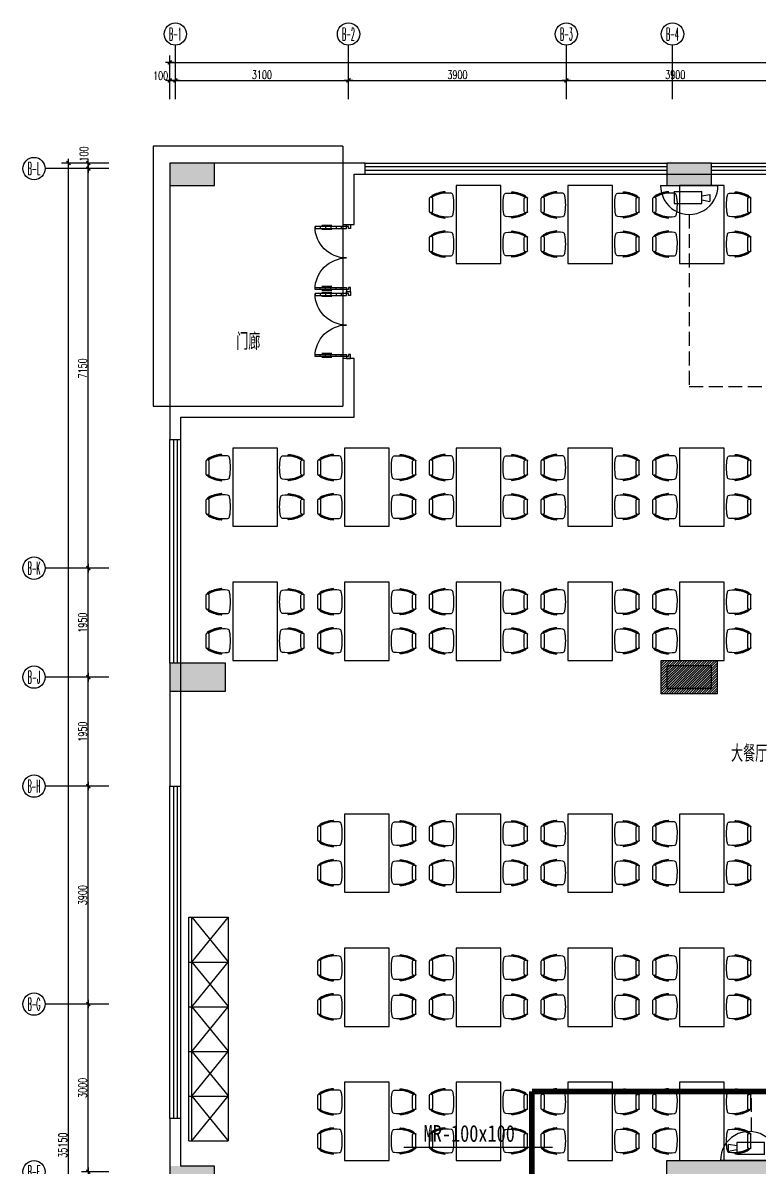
# Model space of a CAD drawing. Extents: x -41969 to 449372, y 65390 to 759577.
# Drawn here: x 63662 to 76826, y 720192 to 740650 of the extents above; entities that cross this region are included whole.
import ezdxf
from ezdxf.enums import TextEntityAlignment as Align

# ---------------------------------------------------------------- set-up
doc = ezdxf.new("R2010")
doc.units = 0
doc.header["$LTSCALE"] = 1000
doc.header["$MEASUREMENT"] = 0
doc.linetypes.add('DASH', pattern=[0.35, 0.25, -0.1])
for name, color, linetype in [('0-桥架', 120, 'Continuous'), ('0-电气文字', 6, 'Continuous'), ('02', 3, 'Continuous'), ('AXIS_TEXT', 7, 'Continuous'), ('IN-door', 2, 'Continuous'), ('IN-furn', 8, 'Continuous'), ('jg新结构柱', 9, 'Continuous'), ('WALL', 7, 'Continuous'), ('WINDOW', 2, 'Continuous'), ('WINDOW_TEXT', 7, 'Continuous'), ('WIRE-照明', 120, 'Continuous'), ('安保设备SA', 241, 'Continuous'), ('室外建筑', 8, 'Continuous'), ('标注', 1, 'Continuous'), ('设备', 2, 'Continuous')]:
    doc.layers.add(name, color=color, linetype=linetype)
doc.styles.add('-宋体', font='', dxfattribs={"width": 1.3})
doc.styles.add('_TCH_AXIS', font='COMPLEX', dxfattribs={"bigfont": 'GBCBIG'})
doc.styles.add('COMPLEX', font='complex_.ttf')
doc.styles.add('DIM_FONT', font='SIMPLEX', dxfattribs={"width": 0.7, "bigfont": 'GBCBIG'})
doc.styles.add('SIMPLEX', font='SIMPLEX.SHX')
doc.styles.get("Standard").update_dxf_attribs({"font": 'gbenor.shx', "bigfont": 'gbcbig.shx'})
doc.styles.get('-宋体').set_extended_font_data('NSimSun')
doc.dimstyles.new('DIMN', dxfattribs={"dimtxt": 300, "dimasz": 1, "dimexe": 250, "dimexo": 0, "dimgap": 150, "dimtad": 1, "dimdec": 0, "dimzin": 0, "dimdsep": 46, "dimtxsty": 'DIM_FONT', "dimblk": '_DIMX', "dimcen": 0.09, "dimclrd": 1, "dimclrt": 7, "dimadec": 0, "dimazin": 0, "dimtfac": 1, "dimtdec": 0, "dimtix": 1, "dimtmove": 2, "dimatfit": 3, "dimldrblk": '_DIMX', "dimfxl": 0, "dimtolj": 1, "dimtzin": 0, "dimarcsym": 0})

# ---------------------------------------------------------------- blocks, each defined once
blk = doc.blocks.new('A$C6BBD7E68')
at = {"color": 8}
for p, q in [((300, 507, 0), (300, 493, 0)), ((313, 512, 0), (313, 494, 0)), ((0, 396, 0), (0, 126, 0)), ((50, 404, 0), (23, 413, 0)), ((51, 405, 0), (51, 404, 0)), ((51, 405, 0), (51, 404, 0)), ((63, 387, 0), (63, 134, 0)), ((50, 117, 0), (23, 108, 0)), ((51, 117, 0), (51, 116, 0)), ((300, 27, 0), (300, 14, 0)), ((313, 26, 0), (313, 9, 0))]:
    blk.add_line(p, q, dxfattribs=at)
at = {"color": 8, "extrusion": (0, 0, -1)}
for centre, major_axis, start_param, end_param in [((355, -121, 0), (-644, 1), 1.069778, 1.488887), ((355, -121, 0), (630, 8), 4.225135, 4.636503), ((355, -121, 0), (617, 1), 4.214421, 4.83256), ((304, 512, 0), (6.36, 6.36), -0.865578, 0.785398), ((423, 447, 0), (-45, 0.2), 1.685047, 3.136993), ((18, 396, 0), (-12.7, 12.7), 5.497787, 7.378639), ((69, 405, 0), (-31.8, 31.8), 5.677885, 6.569295), ((69, 405, 0), (22.3, 22.3), 4.050841, 4.998498), ((45, 387, 0), (12.7, 12.7), -0.475343, 0.785398), ((69, 405, 0), (12.7, 12.7), 3.926991, 4.998498), ((-522, 260, 0), (1008, 1), -0.185513, 0.186583), ((18, 126, 0), (-12.7, 12.7), 3.632868, 5.497787), ((68, 116, 0), (-31.8, 31.8), 4.427088, 5.328563), ((68, 116, 0), (22.3, 22.3), 2.856292, 3.811784), ((355, 641, 0), (644, 8), 1.663707, 2.083625), ((45, 134, 0), (12.7, 12.7), 0.785398, 2.062072), ((69, 116, 0), (-12.7, 12.7), 4.42628, 5.497787), ((355, 641, 0), (-630, 4), -1.48909, -1.076914), ((355, 641, 0), (-617, 1), 4.592219, 5.210358), ((304, 9, 0), (-6.36, 6.36), 2.356194, 4.00717), ((423, 74, 0), (45, 0.2), 0.0046, 1.456546)]:
    blk.add_ellipse(centre, major_axis=major_axis, ratio=1, start_param=start_param, end_param=end_param, dxfattribs=at)
blk = doc.blocks.new('A$C0F0A5708')
at = {"layer": 'IN-furn'}
blk.add_lwpolyline([(0, 477), (1400, 477), (1400, 1277), (0, 1277)], close=True, dxfattribs=at)
at = {"layer": '02', "color": 1, "ltscale": 10, "yscale": 0.8999999999068677, "zscale": 0.8999999999068677, "rotation": 90}
for p, xscale in [((584, 1754, 0), -0.8999999999068677), ((1284, 1754, 0), -0.8999999999068677), ((584, 0, 0), 0.8999999999068677), ((1284, 0, 0), 0.8999999999068677)]:
    blk.add_blockref('A$C6BBD7E68', p, dxfattribs=dict(at, xscale=xscale))
blk = doc.blocks.new('A$C4E8F6D1E')
at = {"layer": '设备', "color": 8}
for p, q in [((0, 700), (800, 700)), ((0, 700), (0, 0)), ((0, 650), (800, 650)), ((0, 650), (797, 0)), ((800, 650), (3, 0)), ((800, 700), (800, 0)), ((800, 0), (0, 0))]:
    blk.add_line(p, q, dxfattribs=at)
blk = doc.blocks.new('asdsdggf54554')
at = {"layer": 'jg新结构柱'}
h = blk.add_hatch(color=256, dxfattribs=at)
h.paths.add_polyline_path([(-88250, -2243116), (-88771, -2243116), (-88771, -2243366), (-88250, -2243366)])
h.paths.add_polyline_path([(-77521, -2218066), (-77521, -2217666), (-78321, -2217666), (-78321, -2218066)])
h.paths.add_polyline_path([(-86921, -2218066), (-86921, -2217666), (-87721, -2217666), (-87721, -2218066)])
h.paths.add_polyline_path([(-86971, -2243366), (-87550, -2243366), (-87550, -2243116), (-87221, -2243116), (-87221, -2240916), (-86971, -2240916)])
h.paths.add_polyline_path([(-86921, -2235516), (-89271, -2235516), (-89271, -2235816), (-87221, -2235816), (-87221, -2237016), (-86921, -2237016)])
h.paths.add_polyline_path([(-85221, -2240666), (-85221, -2240016), (-84971, -2240016), (-84971, -2240416), (-83121, -2240416), (-83121, -2240666)])
h.paths.add_polyline_path([(-77521, -2240666), (-77521, -2240016), (-77771, -2240016), (-77771, -2240416), (-79171, -2240416), (-79171, -2240666)])
h.paths.add_polyline_path([(-77521, -2224816), (-77521, -2225466), (-77821, -2225466), (-77821, -2225116), (-79171, -2225116), (-79171, -2224816)])
h.paths.add_polyline_path([(-85321, -2224816), (-85321, -2225516), (-85021, -2225516), (-85021, -2225116), (-83571, -2225116), (-83571, -2224816)])
h.paths.add_polyline_path([(-83571, -2232566), (-83571, -2232866), (-84921, -2232866), (-84921, -2233416), (-85221, -2233416), (-85221, -2232016), (-84921, -2232016), (-84921, -2232566)])
h.paths.add_polyline_path([(-79171, -2232566), (-79171, -2232866), (-77821, -2232866), (-77821, -2233416), (-77521, -2233416), (-77521, -2232016), (-77821, -2232016), (-77821, -2232566)])
h.paths.add_polyline_path([(-76121, -2243116), (-76721, -2243116), (-76721, -2243366), (-76371, -2243366), (-76371, -2244766), (-76121, -2244766)])
h.paths.add_polyline_path([(-79221, -2244766), (-79421, -2244766), (-79421, -2243366), (-79821, -2243366), (-79821, -2243116), (-78821, -2243116), (-78821, -2243366), (-79221, -2243366)])
h.paths.add_polyline_path([(-76371, -2252166), (-76121, -2252166), (-76121, -2251916), (-76121, -2250466), (-76371, -2250466)])
h.paths.add_polyline_path([(-83096, -2245116), (-83346, -2245116), (-83346, -2245366), (-83346, -2247366), (-83096, -2247366)])
h.paths.add_polyline_path([(-79221, -2251166), (-79421, -2251166), (-79421, -2252566), (-79821, -2252566), (-79821, -2252816), (-78821, -2252816), (-78821, -2252566), (-79221, -2252566)])
h.paths.add_polyline_path([(-83121, -2251166), (-83321, -2251166), (-83321, -2252516), (-83721, -2252516), (-83721, -2252816), (-82721, -2252816), (-82721, -2252516), (-83121, -2252516)])
h.paths.add_polyline_path([(-95021, -2243416), (-95021, -2242116), (-94721, -2242116), (-94721, -2243116), (-93371, -2243116), (-93371, -2243416)])
h.paths.add_polyline_path([(-97021, -2235516), (-94821, -2235516), (-94821, -2235816), (-96721, -2235816), (-96721, -2237266), (-97021, -2237266)])
h.paths.add_polyline_path([(-96771, -2243365), (-97421, -2243365), (-97421, -2243115), (-97021, -2243115), (-97021, -2241665), (-96771, -2241665)])
h.paths.add_polyline_path([(-91171, -2247015), (-90871, -2247015), (-90871, -2245415), (-90521, -2245415), (-90521, -2245115), (-91521, -2245115), (-91521, -2245415), (-91171, -2245415)])
h.paths.add_polyline_path([(-90871, -2251166), (-91171, -2251166), (-91171, -2252516), (-91721, -2252516), (-91721, -2252816), (-90321, -2252816), (-90321, -2252516), (-90871, -2252516)])
h.paths.add_polyline_path([(-98946, -2245116), (-98696, -2245116), (-98696, -2245366), (-98696, -2247366), (-98946, -2247366)])
h.paths.add_polyline_path([(-105671, -2252166), (-105921, -2252166), (-105921, -2251916), (-105921, -2250466), (-105671, -2250466)])
h.paths.add_polyline_path([(-98721, -2251166), (-98921, -2251166), (-98921, -2252516), (-99321, -2252516), (-99321, -2252816), (-98321, -2252816), (-98321, -2252516), (-98721, -2252516)])
h.paths.add_polyline_path([(-102621, -2251166), (-102821, -2251166), (-102821, -2252566), (-103221, -2252566), (-103221, -2252816), (-102221, -2252816), (-102221, -2252566), (-102621, -2252566)])
h.paths.add_polyline_path([(-105921, -2243116), (-105321, -2243116), (-105321, -2243366), (-105671, -2243366), (-105671, -2244766), (-105921, -2244766)])
h.paths.add_polyline_path([(-102821, -2244765), (-102621, -2244765), (-102621, -2243365), (-102221, -2243365), (-102221, -2243115), (-103221, -2243115), (-103221, -2243365), (-102821, -2243365)])
h.paths.add_polyline_path([(-105121, -2236016), (-105121, -2235616), (-105921, -2235616), (-105921, -2236016)])
h.paths.add_polyline_path([(-96221, -2218066), (-96221, -2217666), (-97021, -2217666), (-97021, -2218066)])
h.paths.add_polyline_path([(-105121, -2218066), (-105121, -2217666), (-105921, -2217666), (-105921, -2218066)])
h = blk.add_hatch(color=256, dxfattribs=at)
h.paths.add_polyline_path([(-104921, -2226616), (-105921, -2226616), (-105921, -2227116), (-104921, -2227116)])
h.paths.add_polyline_path([(-96221, -2226666), (-97021, -2226666), (-97021, -2227066), (-96221, -2227066)])
h.paths.add_polyline_path([(-86921, -2226616), (-87921, -2226616), (-87921, -2227116), (-86921, -2227116)])
for points in [[(-105121, -2218066), (-105121, -2217666), (-105921, -2217666), (-105921, -2218066)], [(-96221, -2218066), (-96221, -2217666), (-97021, -2217666), (-97021, -2218066)], [(-104921, -2227116), (-104921, -2226616), (-105921, -2226616), (-105921, -2227116)], [(-96221, -2227066), (-96221, -2226666), (-97021, -2226666), (-97021, -2227066)], [(-97021, -2235516), (-94821, -2235516), (-94821, -2235816), (-96721, -2235816), (-96721, -2237266), (-97021, -2237266)]]:
    blk.add_lwpolyline(points, close=True, dxfattribs=at)
blk = doc.blocks.new('_AXISO')
blk.add_circle((0, 0), 0.5)
at = {"layer": 'AXIS_TEXT', "style": 'COMPLEX', "width": 1.041667}
blk.add_attdef('A', text='', height=0.56, dxfattribs=at).set_placement((-0.25, -0.28), (0.25, -0.28), align=Align.FIT)
blk = doc.blocks.new('_DIMX')
blk.add_line((-150, 0), (150, 0))
at = {"const_width": 50}
blk.add_lwpolyline([(-70, -70), (70, 70)], dxfattribs=at)
blk = doc.blocks.new('*D64')
at = {"layer": 'Defpoints', "color": 0}
for p in [(86179, -2131215), (86079, -2131549), (86179, -2131549)]:
    blk.add_point(p, dxfattribs=at)
at = {"layer": '标注', "color": 0, "lineweight": -2}
for p, q in [((86079, -2131549), (86079, -2131090)), ((86179, -2131549), (86179, -2131090))]:
    blk.add_line(p, q, dxfattribs=at)
at = {"layer": '标注', "color": 1, "lineweight": -2}
blk.add_line((86080, -2131215), (86179, -2131215), dxfattribs=at)
at = {"layer": '标注', "color": 1, "lineweight": -2, "xscale": 0.5, "yscale": 0.5, "zscale": 0.5, "rotation": 180}
blk.add_blockref('_DIMX', (86079, -2131215), dxfattribs=at)
at = {"layer": '标注', "color": 1, "lineweight": -2, "xscale": 0.5, "yscale": 0.5, "zscale": 0.5}
blk.add_blockref('_DIMX', (86179, -2131215), dxfattribs=at)
at = {"layer": '标注', "color": 7, "insert": (85915, -2131132), "char_height": 150, "attachment_point": 5, "style": 'DIM_FONT'}
blk.add_mtext('\\A1;100', dxfattribs=at)
blk = doc.blocks.new('*D65')
at = {"layer": 'Defpoints', "color": 0}
for p in [(89279, -2131215), (86179, -2131549), (89279, -2131549)]:
    blk.add_point(p, dxfattribs=at)
at = {"layer": '标注', "color": 0, "lineweight": -2}
for p, q in [((86179, -2131549), (86179, -2131090)), ((89279, -2131549), (89279, -2131090))]:
    blk.add_line(p, q, dxfattribs=at)
at = {"layer": '标注', "color": 1, "lineweight": -2}
blk.add_line((86180, -2131215), (89279, -2131215), dxfattribs=at)
at = {"layer": '标注', "color": 1, "lineweight": -2, "xscale": 0.5, "yscale": 0.5, "zscale": 0.5, "rotation": 180}
blk.add_blockref('_DIMX', (86179, -2131215), dxfattribs=at)
at = {"layer": '标注', "color": 1, "lineweight": -2, "xscale": 0.5, "yscale": 0.5, "zscale": 0.5}
blk.add_blockref('_DIMX', (89279, -2131215), dxfattribs=at)
at = {"layer": '标注', "color": 7, "insert": (87729, -2131115), "char_height": 150, "attachment_point": 5, "style": 'DIM_FONT'}
blk.add_mtext('\\A1;3100', dxfattribs=at)
blk = doc.blocks.new('*D66')
at = {"layer": 'Defpoints', "color": 0}
for p in [(93179, -2131215), (89279, -2131549), (93179, -2131549)]:
    blk.add_point(p, dxfattribs=at)
at = {"layer": '标注', "color": 0, "lineweight": -2}
for p, q in [((89279, -2131549), (89279, -2131090)), ((93179, -2131549), (93179, -2131090))]:
    blk.add_line(p, q, dxfattribs=at)
at = {"layer": '标注', "color": 1, "lineweight": -2}
blk.add_line((89280, -2131215), (93179, -2131215), dxfattribs=at)
at = {"layer": '标注', "color": 1, "lineweight": -2, "xscale": 0.5, "yscale": 0.5, "zscale": 0.5, "rotation": 180}
blk.add_blockref('_DIMX', (89279, -2131215), dxfattribs=at)
at = {"layer": '标注', "color": 1, "lineweight": -2, "xscale": 0.5, "yscale": 0.5, "zscale": 0.5}
blk.add_blockref('_DIMX', (93179, -2131215), dxfattribs=at)
at = {"layer": '标注', "color": 7, "insert": (91229, -2131115), "char_height": 150, "attachment_point": 5, "style": 'DIM_FONT'}
blk.add_mtext('\\A1;3900', dxfattribs=at)
blk = doc.blocks.new('*D67')
at = {"layer": 'Defpoints', "color": 0}
for p in [(97079, -2131215), (93179, -2131549), (97079, -2131549)]:
    blk.add_point(p, dxfattribs=at)
at = {"layer": '标注', "color": 0, "lineweight": -2}
for p, q in [((93179, -2131549), (93179, -2131090)), ((97079, -2131549), (97079, -2131090))]:
    blk.add_line(p, q, dxfattribs=at)
at = {"layer": '标注', "color": 1, "lineweight": -2}
blk.add_line((93180, -2131215), (97079, -2131215), dxfattribs=at)
at = {"layer": '标注', "color": 1, "lineweight": -2, "xscale": 0.5, "yscale": 0.5, "zscale": 0.5, "rotation": 180}
blk.add_blockref('_DIMX', (93179, -2131215), dxfattribs=at)
at = {"layer": '标注', "color": 1, "lineweight": -2, "xscale": 0.5, "yscale": 0.5, "zscale": 0.5}
blk.add_blockref('_DIMX', (97079, -2131215), dxfattribs=at)
at = {"layer": '标注', "color": 7, "insert": (95129, -2131115), "char_height": 150, "attachment_point": 5, "style": 'DIM_FONT'}
blk.add_mtext('\\A1;3900', dxfattribs=at)
blk = doc.blocks.new('*D74')
at = {"layer": 'Defpoints', "color": 0}
for p in [(114479, -2130894), (86079, -2131549), (114479, -2131549)]:
    blk.add_point(p, dxfattribs=at)
at = {"layer": '标注', "color": 0, "lineweight": -2}
for p, q in [((86079, -2131549), (86079, -2130769)), ((114479, -2131549), (114479, -2130769))]:
    blk.add_line(p, q, dxfattribs=at)
at = {"layer": '标注', "color": 1, "lineweight": -2}
blk.add_line((86080, -2130894), (114479, -2130894), dxfattribs=at)
at = {"layer": '标注', "color": 1, "lineweight": -2, "xscale": 0.5, "yscale": 0.5, "zscale": 0.5, "rotation": 180}
blk.add_blockref('_DIMX', (86079, -2130894), dxfattribs=at)
at = {"layer": '标注', "color": 1, "lineweight": -2, "xscale": 0.5, "yscale": 0.5, "zscale": 0.5}
blk.add_blockref('_DIMX', (114479, -2130894), dxfattribs=at)
at = {"layer": '标注', "color": 7, "insert": (100279, -2130794), "char_height": 150, "attachment_point": 5, "style": 'DIM_FONT'}
blk.add_mtext('\\A1;28400', dxfattribs=at)
blk = doc.blocks.new('*D79')
at = {"layer": 'Defpoints', "color": 0}
for p in [(84621, -2147744), (84989, -2147744), (84989, -2150744)]:
    blk.add_point(p, dxfattribs=at)
at = {"layer": '标注', "color": 0, "lineweight": -2}
for p, q in [((84989, -2147744), (84496, -2147744)), ((84989, -2150744), (84496, -2150744))]:
    blk.add_line(p, q, dxfattribs=at)
at = {"layer": '标注', "color": 1, "lineweight": -2}
blk.add_line((84621, -2150743), (84621, -2147744), dxfattribs=at)
at = {"layer": '标注', "color": 1, "lineweight": -2, "xscale": 0.5, "yscale": 0.5, "zscale": 0.5}
for p, rotation in [((84621, -2147744), 90), ((84621, -2150744), 270)]:
    blk.add_blockref('_DIMX', p, dxfattribs=dict(at, rotation=rotation))
at = {"layer": '标注', "color": 7, "insert": (84521, -2149244), "char_height": 150, "attachment_point": 5, "rotation": 90, "style": 'DIM_FONT'}
blk.add_mtext('\\A1;3000', dxfattribs=at)
blk = doc.blocks.new('*D80')
at = {"layer": 'Defpoints', "color": 0}
for p in [(84621, -2143844), (84989, -2143844), (84989, -2147744)]:
    blk.add_point(p, dxfattribs=at)
at = {"layer": '标注', "color": 0, "lineweight": -2}
for p, q in [((84989, -2143844), (84496, -2143844)), ((84989, -2147744), (84496, -2147744))]:
    blk.add_line(p, q, dxfattribs=at)
at = {"layer": '标注', "color": 1, "lineweight": -2}
blk.add_line((84621, -2147743), (84621, -2143844), dxfattribs=at)
at = {"layer": '标注', "color": 1, "lineweight": -2, "xscale": 0.5, "yscale": 0.5, "zscale": 0.5}
for p, rotation in [((84621, -2143844), 90), ((84621, -2147744), 270)]:
    blk.add_blockref('_DIMX', p, dxfattribs=dict(at, rotation=rotation))
at = {"layer": '标注', "color": 7, "insert": (84521, -2145794), "char_height": 150, "attachment_point": 5, "rotation": 90, "style": 'DIM_FONT'}
blk.add_mtext('\\A1;3900', dxfattribs=at)
blk = doc.blocks.new('*D81')
at = {"layer": 'Defpoints', "color": 0}
for p in [(84621, -2141894), (84989, -2141894), (84989, -2143844)]:
    blk.add_point(p, dxfattribs=at)
at = {"layer": '标注', "color": 0, "lineweight": -2}
for p, q in [((84989, -2141894), (84496, -2141894)), ((84989, -2143844), (84496, -2143844))]:
    blk.add_line(p, q, dxfattribs=at)
at = {"layer": '标注', "color": 1, "lineweight": -2}
blk.add_line((84621, -2143843), (84621, -2141894), dxfattribs=at)
at = {"layer": '标注', "color": 1, "lineweight": -2, "xscale": 0.5, "yscale": 0.5, "zscale": 0.5}
for p, rotation in [((84621, -2141894), 90), ((84621, -2143844), 270)]:
    blk.add_blockref('_DIMX', p, dxfattribs=dict(at, rotation=rotation))
at = {"layer": '标注', "color": 7, "insert": (84521, -2142869), "char_height": 150, "attachment_point": 5, "rotation": 90, "style": 'DIM_FONT'}
blk.add_mtext('\\A1;1950', dxfattribs=at)
blk = doc.blocks.new('*D82')
at = {"layer": 'Defpoints', "color": 0}
for p in [(84621, -2139944), (84989, -2139944), (84989, -2141894)]:
    blk.add_point(p, dxfattribs=at)
at = {"layer": '标注', "color": 0, "lineweight": -2}
for p, q in [((84989, -2139944), (84496, -2139944)), ((84989, -2141894), (84496, -2141894))]:
    blk.add_line(p, q, dxfattribs=at)
at = {"layer": '标注', "color": 1, "lineweight": -2}
blk.add_line((84621, -2141893), (84621, -2139944), dxfattribs=at)
at = {"layer": '标注', "color": 1, "lineweight": -2, "xscale": 0.5, "yscale": 0.5, "zscale": 0.5}
for p, rotation in [((84621, -2139944), 90), ((84621, -2141894), 270)]:
    blk.add_blockref('_DIMX', p, dxfattribs=dict(at, rotation=rotation))
at = {"layer": '标注', "color": 7, "insert": (84521, -2140919), "char_height": 150, "attachment_point": 5, "rotation": 90, "style": 'DIM_FONT'}
blk.add_mtext('\\A1;1950', dxfattribs=at)
blk = doc.blocks.new('*D83')
at = {"layer": 'Defpoints', "color": 0}
for p in [(84621, -2132794), (84989, -2132794), (84989, -2139944)]:
    blk.add_point(p, dxfattribs=at)
at = {"layer": '标注', "color": 0, "lineweight": -2}
for p, q in [((84989, -2132794), (84496, -2132794)), ((84989, -2139944), (84496, -2139944))]:
    blk.add_line(p, q, dxfattribs=at)
at = {"layer": '标注', "color": 1, "lineweight": -2}
blk.add_line((84621, -2139943), (84621, -2132794), dxfattribs=at)
at = {"layer": '标注', "color": 1, "lineweight": -2, "xscale": 0.5, "yscale": 0.5, "zscale": 0.5}
for p, rotation in [((84621, -2132794), 90), ((84621, -2139944), 270)]:
    blk.add_blockref('_DIMX', p, dxfattribs=dict(at, rotation=rotation))
at = {"layer": '标注', "color": 7, "insert": (84521, -2136369), "char_height": 150, "attachment_point": 5, "rotation": 90, "style": 'DIM_FONT'}
blk.add_mtext('\\A1;7150', dxfattribs=at)
blk = doc.blocks.new('*D84')
at = {"layer": 'Defpoints', "color": 0}
for p in [(84621, -2132694), (84989, -2132694), (84989, -2132794)]:
    blk.add_point(p, dxfattribs=at)
at = {"layer": '标注', "color": 0, "lineweight": -2}
for p, q in [((84989, -2132694), (84496, -2132694)), ((84989, -2132794), (84496, -2132794))]:
    blk.add_line(p, q, dxfattribs=at)
at = {"layer": '标注', "color": 1, "lineweight": -2}
blk.add_line((84621, -2132793), (84621, -2132694), dxfattribs=at)
at = {"layer": '标注', "color": 1, "lineweight": -2, "xscale": 0.5, "yscale": 0.5, "zscale": 0.5}
for p, rotation in [((84621, -2132694), 90), ((84621, -2132794), 270)]:
    blk.add_blockref('_DIMX', p, dxfattribs=dict(at, rotation=rotation))
at = {"layer": '标注', "color": 7, "insert": (84542, -2132532), "char_height": 150, "attachment_point": 5, "rotation": 90, "style": 'DIM_FONT'}
blk.add_mtext('\\A1;100', dxfattribs=at)
blk = doc.blocks.new('*D85')
at = {"layer": 'Defpoints', "color": 0}
for p in [(84265, -2132694), (84989, -2132694), (84989, -2167844)]:
    blk.add_point(p, dxfattribs=at)
at = {"layer": '标注', "color": 0, "lineweight": -2}
for p, q in [((84989, -2132694), (84140, -2132694)), ((84989, -2167844), (84140, -2167844))]:
    blk.add_line(p, q, dxfattribs=at)
at = {"layer": '标注', "color": 1, "lineweight": -2}
blk.add_line((84265, -2167843), (84265, -2132694), dxfattribs=at)
at = {"layer": '标注', "color": 1, "lineweight": -2, "xscale": 0.5, "yscale": 0.5, "zscale": 0.5}
for p, rotation in [((84265, -2132694), 90), ((84265, -2167844), 270)]:
    blk.add_blockref('_DIMX', p, dxfattribs=dict(at, rotation=rotation))
at = {"layer": '标注', "color": 7, "insert": (84165, -2150269), "char_height": 150, "attachment_point": 5, "rotation": 90, "style": 'DIM_FONT'}
blk.add_mtext('\\A1;35150', dxfattribs=at)
blk = doc.blocks.new('_wblk')
for p, q in [((-0.5, 0.5), (0.5, 0.5)), ((0.5, 0.1667), (-0.5, 0.1667)), ((0.5, -0.1667), (-0.5, -0.1667)), ((-0.5, -0.5), (0.5, -0.5))]:
    blk.add_line(p, q)
at = {"layer": 'WINDOW_TEXT', "style": 'SIMPLEX', "flags": 9}
blk.add_attdef('A', text='', height=1, dxfattribs=at).set_placement((0, 1.5), align=Align.MIDDLE)
blk = doc.blocks.new('_A21XRC')
for p, q in [((-0.47, -0.108334), (-0.44, -0.108334)), ((0.47, -0.108334), (0.44, -0.108334)), ((-0.485, -0.25), (-0.485, -0.4)), ((-0.47, -0.186667), (-0.44, -0.186667)), ((-0.47, -0.265), (-0.44, -0.265)), ((-0.425, -0.25), (-0.425, -0.4)), ((0.425, -0.25), (0.425, -0.4)), ((0.47, -0.186667), (0.44, -0.186667)), ((0.47, -0.265), (0.44, -0.265)), ((0.485, -0.25), (0.485, -0.4)), ((-0.47, -0.343333), (-0.44, -0.343333)), ((-0.47, -0.421666), (-0.44, -0.421666)), ((0.47, -0.343333), (0.44, -0.343333)), ((0.47, -0.421666), (0.44, -0.421666))]:
    blk.add_line(p, q)
for points in [[(-0.5, -0.03), (-0.5, 0.03), (-0.44, 0.03), (-0.44, 0), (-0.47, 0), (-0.47, -0.03)], [(0.5, -0.03), (0.5, 0.03), (0.44, 0.03), (0.44, 0), (0.47, 0), (0.47, -0.03)], [(-0.47, -0.03), (-0.47, -0.5), (-0.44, -0.5), (-0.44, -0.03)], [(0.47, -0.03), (0.47, -0.5), (0.44, -0.5), (0.44, -0.03)]]:
    blk.add_lwpolyline(points, close=True)
for centre, start, end in [((-0.47, -0.03), 270, 0), ((0.47, -0.03), 180, 270)]:
    blk.add_arc(centre, 0.47, start, end)
blk = doc.blocks.new('A$C59FF3FA0')
at = {"layer": '安保设备SA'}
for p, q in [((0, 724), (1426, 724)), ((334, 575), (334, 273)), ((334, 575), (1024, 575)), ((1024, 273), (1024, 575)), ((1024, 461), (1224, 500)), ((1024, 361), (1224, 322)), ((1224, 500), (1224, 322)), ((334, 273), (1024, 273))]:
    blk.add_line(p, q, dxfattribs=at)
blk.add_ellipse((713, 713), major_axis=(-713, 11), ratio=1, start_param=0.00047, end_param=3.17192, dxfattribs=at)
blk = doc.blocks.new('A$C1C350876')
at = {"layer": '标注', "color": 1}
for p, q in [((-13675.4, 25529.8), (-13675.4, 26492.7)), ((-10575.4, 25529.8), (-10575.4, 26492.7)), ((-6675.4, 25529.8), (-6675.4, 26492.7)), ((-4775.4, 25529.8), (-4775.4, 26492.7)), ((-14865.3, 24285), (-16005.3, 24285)), ((-14865.3, 17135), (-16005.3, 17135)), ((-14865.3, 15185), (-16005.3, 15185)), ((-14865.3, 13235), (-16005.3, 13235)), ((-14865.3, 9335), (-16005.3, 9335))]:
    blk.add_line(p, q, dxfattribs=at)
for centre in [(-16205.3, 24285), (-16205.3, 17135), (-16205.3, 15185), (-16205.3, 13235), (-16205.3, 9335), (-16205.3, 6335)]:
    blk.add_circle(centre, 200, dxfattribs=at)
ref = blk.add_blockref('_AXISO', (-13675.4, 26692.7), dxfattribs=dict(at, xscale=400, yscale=400, zscale=400))
ref.add_attrib('A', 'B-1', dxfattribs={"layer": 'AXIS_TEXT', "height": 226.27, "style": '_TCH_AXIS', "width": 0.368421}).set_placement((-13788.5, 26579.6), (-13562.2, 26579.6), align=Align.FIT)
ref = blk.add_blockref('_AXISO', (-10575.4, 26692.7), dxfattribs=dict(at, xscale=400, yscale=400, zscale=400))
ref.add_attrib('A', 'B-2', dxfattribs={"layer": 'AXIS_TEXT', "height": 226.27, "style": '_TCH_AXIS', "width": 0.33871}).set_placement((-10688.5, 26579.6), (-10462.2, 26579.6), align=Align.FIT)
ref = blk.add_blockref('_AXISO', (-6675.4, 26692.7), dxfattribs=dict(at, xscale=400, yscale=400, zscale=400))
ref.add_attrib('A', 'B-3', dxfattribs={"layer": 'AXIS_TEXT', "height": 226.27, "style": '_TCH_AXIS', "width": 0.33871}).set_placement((-6788.5, 26579.6), (-6562.2, 26579.6), align=Align.FIT)
ref = blk.add_blockref('_AXISO', (-4775.4, 26692.7), dxfattribs=dict(at, xscale=400, yscale=400, zscale=400))
ref.add_attrib('A', 'B-4', dxfattribs={"layer": 'AXIS_TEXT', "height": 226.27, "style": '_TCH_AXIS', "width": 0.328125}).set_placement((-4888.5, 26579.6), (-4662.2, 26579.6), align=Align.FIT)
at = {"layer": '标注', "color": 0, "style": '_TCH_AXIS'}
for s, width, p, p2 in [('B-L', 0.333333, (-16318.5, 24171.9), (-16092.2, 24171.9)), ('B-K', 0.313433, (-16318.5, 17021.9), (-16092.2, 17021.9)), ('B-J', 0.355932, (-16318.5, 15071.9), (-16092.2, 15071.9)), ('B-H', 0.308824, (-16318.5, 13121.9), (-16092.2, 13121.9)), ('B-G', 0.318182, (-16318.5, 9221.9), (-16092.2, 9221.9)), ('B-F', 0.328125, (-16318.5, 6221.9), (-16092.2, 6221.9))]:
    blk.add_text(s, height=226.27, dxfattribs=dict(at, width=width)).set_placement(p, p2, align=Align.FIT)
at = {"layer": '标注', "color": 1}
for p1, p2, distance, picture, middle in [((-13775.4, 25529.8), (14624.6, 25529.8), 654.9, '*D74', (424.6, 26284.7)), ((-13675.4, 25529.8), (-10575.4, 25529.8), 333.8, '*D65', (-12125.4, 25963.6)), ((-10575.4, 25529.8), (-6675.4, 25529.8), 333.8, '*D66', (-8625.4, 25963.6)), ((-6675.4, 25529.8), (-2775.4, 25529.8), 333.8, '*D67', (-4725.4, 25963.6)), ((-14865.3, -10765), (-14865.3, 24385), 724.2, '*D85', (-15689.5, 6810)), ((-14865.3, 17135), (-14865.3, 24285), 368.2, '*D83', (-15333.4, 20710)), ((-14865.3, 15185), (-14865.3, 17135), 368.2, '*D82', (-15333.4, 16160)), ((-14865.3, 13235), (-14865.3, 15185), 368.2, '*D81', (-15333.4, 14210)), ((-14865.3, 9335), (-14865.3, 13235), 368.2, '*D80', (-15333.4, 11285)), ((-14865.3, 6335), (-14865.3, 9335), 368.2, '*D79', (-15333.4, 7835))]:
    dim = blk.add_aligned_dim(p1=p1, p2=p2, distance=distance, dimstyle='DIMN', override={"dimscale": 0.5, "dimgap": 50}, dxfattribs=at)
    dim.commit()
    dim.dimension.update_dxf_attribs({"geometry": picture, "text_midpoint": middle, "insert": (-99854.4, 2157078.9)})
for base, p1, p2, angle, picture, middle in [((-13675.4, 25863.6), (-13775.4, 25529.8), (-13675.4, 25529.8), 0, '*D64', (-13939, 25947.1)), ((-15233.4, 24385), (-14865.3, 24285), (-14865.3, 24385), 90, '*D84', (-15312.1, 24546.5))]:
    dim = blk.add_linear_dim(base=base, p1=p1, p2=p2, angle=angle, dimstyle='DIMN', override={"dimscale": 0.5, "dimgap": 50}, dxfattribs=at)
    dim.commit()
    dim.dimension.update_dxf_attribs({"geometry": picture, "text_midpoint": middle, "dimtype": 129, "insert": (-99854.4, 2157078.9)})

msp = doc.modelspace()

# ---------------------------------------------------------------- hatches: boundary and pattern name
at = {"layer": 'WALL'}
h = msp.add_hatch(dxfattribs=at)
h.set_pattern_fill('ANSI31', color=8, scale=20, angle=180)
h.set_pattern_definition([(225, (-19786.804, 2870836.152), (22.4506403, -22.4506403), [])])
h.paths.add_polyline_path([(75092.3, 729242.2), (76092.3, 729242.2), (76092.3, 728642.2), (75092.3, 728642.2)])

# ---------------------------------------------------------------- linework, layer by layer
at = {"layer": '0-桥架', "const_width": 100}
for points in [[(72774.5, 711367), (72774.5, 721529.1)], [(78610.9, 721529.1), (72774.5, 721529.1)]]:
    msp.add_lwpolyline(points, dxfattribs=at)
at = {"layer": '0-电气文字', "linetype": 'Continuous'}
msp.add_line((70484.6, 720530.4), (73143.8, 720530.4), dxfattribs=at)
at = {"layer": 'IN-door'}
msp.add_line((69392.3, 737042.7), (69392.3, 734642.7), dxfattribs=at)
at = {"layer": 'jg新结构柱'}
for points in [[(67292.3, 728692.2), (67292.3, 729192.2), (66292.3, 729192.2), (66292.3, 728692.2)], [(75992.3, 728742.2), (75992.3, 729142.2), (75192.3, 729142.2), (75192.3, 728742.2)]]:
    msp.add_lwpolyline(points, close=True, dxfattribs=at)
at = {"layer": 'WALL'}
for p, q in [((69392.3, 738142.2), (69392.3, 737042.7)), ((69792.3, 738142.2), (69392.3, 738142.2)), ((69792.3, 737942.2), (69792.3, 738142.2)), ((75992.3, 738142.2), (75192.3, 738142.2)), ((75192.3, 738142.2), (75192.3, 737942.2)), ((75992.3, 737942.2), (75992.3, 738142.2)), ((69592.3, 737042.7), (69592.3, 737942.2)), ((69592.3, 737942.2), (69792.3, 737942.2)), ((75192.3, 737942.2), (75992.3, 737942.2)), ((69392.3, 737042.7), (69592.3, 737042.7)), ((69592.3, 734642.7), (69392.3, 734642.7)), ((69392.3, 734642.7), (69392.3, 733792.2)), ((69592.3, 733592.2), (69592.3, 734642.7)), ((66292.3, 733792.2), (66292.3, 733192.2)), ((66292.3, 733792.2), (69392.3, 733792.2)), ((66492.3, 733192.2), (66492.3, 733592.2)), ((66492.3, 733592.2), (69592.3, 733592.2)), ((66292.3, 733192.2), (66492.3, 733192.2)), ((66492.3, 729192.2), (66292.3, 729192.2)), ((66292.3, 729192.2), (66292.3, 726992.2)), ((66492.3, 726992.2), (66492.3, 729192.2)), ((66292.3, 726992.2), (66492.3, 726992.2)), ((66492.3, 721042.2), (66292.3, 721042.2)), ((66292.3, 721042.2), (66292.3, 719992.2)), ((66492.3, 720192.2), (66492.3, 721042.2)), ((67092.3, 720192.2), (66492.3, 720192.2)), ((67092.3, 719992.2), (67092.3, 720192.2))]:
    msp.add_line(p, q, dxfattribs=at)
at = {"layer": 'WALL', "color": 2}
msp.add_lwpolyline([(75092.3, 729242.2), (76092.3, 729242.2), (76092.3, 728642.2), (75092.3, 728642.2)], close=True, dxfattribs=at)
at = {"layer": 'WIRE-照明', "linetype": 'DASH'}
for p, q in [((75592.3, 737221.6), (75592.3, 734143.9)), ((75592.3, 734143.9), (78618.6, 734143.9)), ((76708.3, 720811), (76708.3, 721537.1))]:
    msp.add_line(p, q, dxfattribs=at)
at = {"layer": '室外建筑'}
for p, q in [((69392.3, 738442.2), (69392.3, 738142.2)), ((65992.3, 733792.2), (66292.3, 733792.2))]:
    msp.add_line(p, q, dxfattribs=at)
for points in [[(69392.3, 738442.2), (65992.3, 738442.2), (65992.3, 733792.2)], [(69392.3, 738142.2), (66292.3, 738142.2), (66292.3, 733792.2)]]:
    msp.add_lwpolyline(points, dxfattribs=at)

# ---------------------------------------------------------------- block references
at = {"layer": 'IN-door', "xscale": -1200, "yscale": 1200, "zscale": 200, "rotation": 269.9999999798827}
for p in [(69492.3, 736442.7), (69492.3, 735242.7)]:
    msp.add_blockref('_A21XRC', p, dxfattribs=at)
at = {"layer": 'IN-furn', "rotation": 90}
for name, p in [('A$C0F0A5708', (72696.4, 736342.2)), ('A$C0F0A5708', (74696.4, 736342.2)), ('A$C0F0A5708', (76696.4, 736342.2)), ('A$C0F0A5708', (68696.4, 731642.2)), ('A$C0F0A5708', (70696.4, 731642.2)), ('A$C0F0A5708', (72696.4, 731642.2)), ('A$C0F0A5708', (74696.4, 731642.2)), ('A$C0F0A5708', (76696.4, 731642.2)), ('A$C0F0A5708', (68696.4, 729242.2)), ('A$C0F0A5708', (70696.4, 729242.2)), ('A$C0F0A5708', (72696.4, 729242.2)), ('A$C0F0A5708', (74696.4, 729242.2)), ('A$C0F0A5708', (76696.4, 729242.2)), ('A$C0F0A5708', (70696.4, 725092.2)), ('A$C0F0A5708', (72696.4, 725092.2)), ('A$C0F0A5708', (74696.4, 725092.2)), ('A$C0F0A5708', (76696.4, 725092.2)), ('A$C4E8F6D1E', (67336.2, 723844.9)), ('A$C0F0A5708', (70696.4, 722692.2)), ('A$C0F0A5708', (72696.4, 722692.2)), ('A$C0F0A5708', (74696.4, 722692.2)), ('A$C0F0A5708', (76696.4, 722692.2)), ('A$C4E8F6D1E', (67336.2, 723044.8)), ('A$C4E8F6D1E', (67336.2, 722244.8)), ('A$C4E8F6D1E', (67336.2, 721444.8)), ('A$C0F0A5708', (70696.4, 720292.2)), ('A$C0F0A5708', (72696.4, 720292.2)), ('A$C0F0A5708', (74696.4, 720292.2)), ('A$C0F0A5708', (76696.4, 720292.2)), ('A$C4E8F6D1E', (67336.2, 720644.8))]:
    msp.add_blockref(name, p, dxfattribs=at)
at = {"layer": 'jg新结构柱'}
msp.add_blockref('asdsdggf54554', (172213.1, 2955807.7), dxfattribs=at)
at = {"layer": 'WINDOW', "yscale": 200}
for p, xscale, zscale, rotation in [((72492.3, 738042.2), 5399.999999999987, 5400, 359.999998649343), ((78967.3, 738042.2), 5949.999999999987, 5950, 359.9999986493427), ((66392.3, 731192.2), 4000, 4000, 89.99999999543284), ((66392.3, 724017.2), 5950, 5950, 89.99999999543294)]:
    msp.add_blockref('_wblk', p, dxfattribs=dict(at, xscale=xscale, zscale=zscale, rotation=rotation))
at = {"layer": '安保设备SA', "xscale": 0.7195327877998388, "yscale": 0.7195327840745449, "zscale": 0.7195327856640003}
for p, rotation in [((75079.3, 737221.6), 5.710352248365912e-06), ((77178.1, 720812.9), 180.0000057103523)]:
    msp.add_blockref('A$C59FF3FA0', p, dxfattribs=dict(at, rotation=rotation))
at = {"layer": '标注'}
msp.add_blockref('A$C1C350876', (80067.6, 713757.2), dxfattribs=at)

# ---------------------------------------------------------------- texts
at = {"color": 9}
for s, p in [('门廊', (67482.7, 734799.1)), ('大餐厅', (76340, 727425.5))]:
    msp.add_text(s, height=300, dxfattribs=at).set_placement(p)
at = {"layer": '0-电气文字', "linetype": 'Continuous', "style": '-宋体', "width": 0.8}
msp.add_text('MR-100x100', height=300, dxfattribs=at).set_placement((70837.6, 720627.3))

doc.saveas('drawing.dxf')
